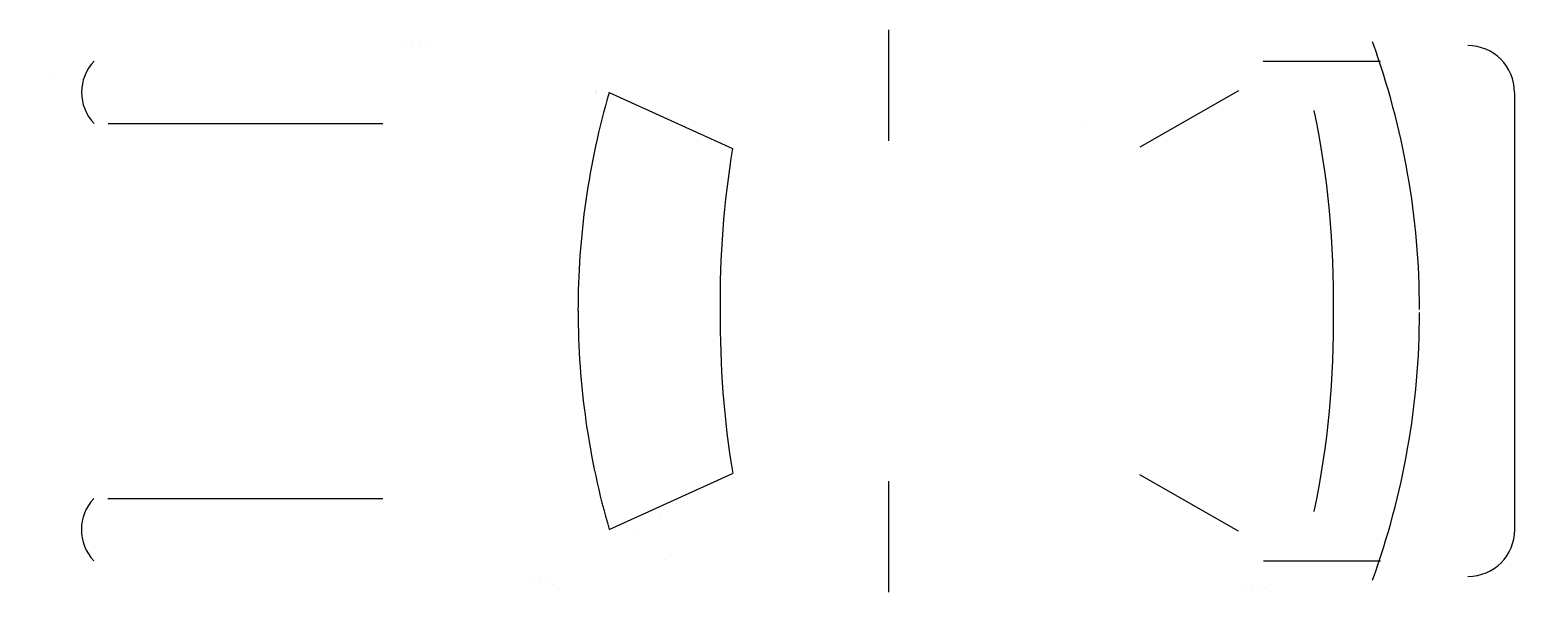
# Model space of a CAD drawing. Extents: x 25149 to 29935, y 62901 to 64701.
import ezdxf

# ---------------------------------------------------------------- set-up
doc = ezdxf.new("R2010")
doc.units = 0
doc.header["$LTSCALE"] = 32258
doc.header["$MEASUREMENT"] = 0
doc.layers.get('0').update_dxf_attribs({"linetype": 'CONTINUOUS'})

msp = doc.modelspace()

# ---------------------------------------------------------------- linework, layer by layer
at = {"linetype": 'CONTINUOUS'}
for p, q in [((27899.45, 64701.263), (27899.45, 64346.263)), ((29099.45, 64601.263), (29474.45, 64601.263)), ((27004.55, 64501.263), (27399.45, 64321.263)), ((29019.65, 64506.263), (28703.65, 64326.263)), ((29904.05, 64501.163), (29904.05, 63801.363)), ((25399.55, 64401.263), (26279.45, 64401.263)), ((29904.65, 63101.463), (29904.65, 63801.263)), ((27004.05, 63101.363), (27399.05, 63281.363)), ((29019.65, 63096.363), (28703.65, 63276.363)), ((27899.85, 62901.363), (27899.85, 63256.363)), ((25399.15, 63201.363), (26279.15, 63201.363)), ((29099.65, 63001.463), (29474.65, 63001.463))]:
    msp.add_line(p, q, dxfattribs=at)
at = {"linetype": 'CONTINUOUS', "const_width": 0.002, "flags": 128}
for points in [[(27304.45, 64701.263), (25404.55, 64601.263), (25354.55, 64601.263)], [(29754.05, 64651.163), (28804.15, 64701.163), (27304.45, 64701.163)], [(25499.55, 64606.263), (25489.55, 64631.263), (25469.55, 64646.263), (25429.55, 64656.263), (25384.55, 64656.263), (25324.55, 64656.263), (25284.55, 64646.263), (25259.55, 64621.263), (25234.55, 64586.263), (25219.55, 64556.263), (25204.55, 64516.263), (25204.55, 64461.263), (25204.55, 64391.263)], [(26909.45, 64681.263), (26979.45, 64556.263), (26924.45, 64391.263), (26894.45, 64266.263), (26874.45, 64166.263), (26859.45, 64046.263), (26859.45, 63991.263), (26834.45, 63946.263), (26809.45, 63921.263), (26769.45, 63901.263), (26729.45, 63901.263), (26689.45, 63901.263), (25759.45, 63901.263)], [(29754.35, 64651.263), (29754.35, 64676.263), (29789.35, 64686.263), (29829.35, 64676.263), (29869.35, 64651.263), (29899.35, 64616.263), (29924.35, 64571.263), (29934.35, 64521.263), (29934.35, 64476.263), (29934.35, 63801.363)], [(27024.45, 64571.263), (27249.45, 64606.263), (27329.45, 64606.263), (27509.45, 64616.263), (27869.45, 64616.263), (27869.45, 64386.263), (27434.45, 64386.263), (27024.45, 64571.263)], [(27919.45, 64616.263), (27919.45, 64391.263), (28319.45, 64391.263), (28369.45, 64391.263), (28514.45, 64411.263), (28609.45, 64441.263), (28689.45, 64476.263), (28759.45, 64521.263), (28799.45, 64566.263), (28819.45, 64596.263), (27919.45, 64616.263)], [(28814.45, 64566.263), (28769.45, 64511.263), (28699.45, 64456.263), (28629.45, 64421.263), (28544.45, 64391.263), (28434.45, 64366.263), (28344.45, 64346.263), (28234.45, 64346.263), (28114.45, 64346.263), (27434.45, 64346.263), (27034.45, 64531.263), (26979.45, 64556.263)], [(29904.35, 64501.263), (29264.45, 64501.263), (29264.45, 63801.363)], [(25249.55, 64391.263), (25204.55, 64391.263), (25164.55, 64391.263), (25149.55, 64351.263), (25159.55, 64316.263), (25204.55, 64316.263), (25254.55, 64316.263), (25254.55, 64391.263)], [(25354.55, 64401.263), (25404.55, 64401.263), (25354.55, 63801.463)], [(25204.55, 64316.263), (25204.55, 63801.363)], [(25204.15, 63291.363), (25204.15, 63801.263)], [(25354.15, 63201.463), (25404.15, 63201.463), (25354.15, 63801.263)], [(29904.65, 63101.463), (29264.65, 63101.463), (29264.65, 63801.263)], [(29754.65, 62951.463), (29754.65, 62926.463), (29789.65, 62916.463), (29829.65, 62926.463), (29869.65, 62951.463), (29899.65, 62986.463), (29924.65, 63031.463), (29934.65, 63081.463), (29934.65, 63126.463), (29934.65, 63801.263)], [(26909.05, 62921.463), (26979.05, 63046.463), (26924.05, 63211.363), (26894.05, 63336.363), (26874.05, 63436.363), (26859.05, 63556.363), (26859.05, 63611.263), (26834.05, 63656.263), (26809.05, 63681.263), (26769.05, 63701.263), (26729.05, 63701.263), (26689.05, 63701.263), (25759.15, 63701.263)], [(25249.15, 63216.463), (25204.15, 63216.463), (25164.15, 63216.463), (25149.15, 63256.463), (25159.15, 63291.463), (25204.15, 63291.463), (25254.15, 63291.463), (25254.15, 63216.463)], [(28814.65, 63036.363), (28769.65, 63091.363), (28699.65, 63146.363), (28629.75, 63181.363), (28544.75, 63211.363), (28434.75, 63236.363), (28344.75, 63256.363), (28234.75, 63256.363), (28114.75, 63256.363), (27434.85, 63256.363), (27034.85, 63071.363), (26979.85, 63046.363)], [(25499.15, 62996.463), (25489.15, 62971.463), (25469.15, 62956.463), (25429.15, 62946.463), (25384.15, 62946.463), (25324.15, 62946.463), (25284.15, 62956.463), (25259.15, 62981.463), (25234.15, 63016.463), (25219.15, 63046.463), (25204.15, 63086.463), (25204.15, 63141.463), (25204.15, 63216.363)], [(27024.85, 63031.363), (27249.85, 62996.363), (27329.85, 62996.363), (27509.75, 62986.363), (27869.75, 62986.363), (27869.75, 63216.363), (27434.85, 63216.363), (27024.85, 63031.363)], [(27919.85, 62986.363), (27919.85, 63211.363), (28319.75, 63211.363), (28369.75, 63211.363), (28514.75, 63191.363), (28609.75, 63161.363), (28689.75, 63126.363), (28759.75, 63081.363), (28799.75, 63036.363), (28819.75, 63006.363), (27919.85, 62986.363)], [(27304.85, 62901.463), (25405.05, 63001.463), (25355.05, 63001.463)], [(29754.65, 62951.463), (28804.75, 62901.463), (27304.85, 62901.463)]]:
    msp.add_lwpolyline(points, dxfattribs=at)
at = {"linetype": 'CONTINUOUS'}
for centre, radius, start, end in [((27089.75, 63806.263), 2509.9, 0, 19.953515), ((29754.05, 64501.163), 149.9, 0, 90), ((25459.55, 64501.263), 144.9, 136.397181, 223.602808), ((29414.45, 63801.263), 2509.9, 163.804995, 180), ((26379.75, 63841.263), 2944.9, 359.151182, 11.789457), ((30304.45, 63836.263), 2944.9, 170.520726, 180.677092), ((29414.75, 63801.263), 2509.7, 180, 196.193438), ((30304.65, 63766.263), 2944.7, 179.32285, 189.477985), ((26379.75, 63761.263), 2944.9, 348.212906, 0.846387), ((27089.75, 63796.263), 2509.9, 340.049111, 0), ((25459.15, 63101.463), 144.9, 136.397181, 223.602808), ((29754.65, 63101.463), 149.9, 270, 0)]:
    msp.add_arc(centre, radius, start, end, dxfattribs=at)

doc.saveas('drawing.dxf')
